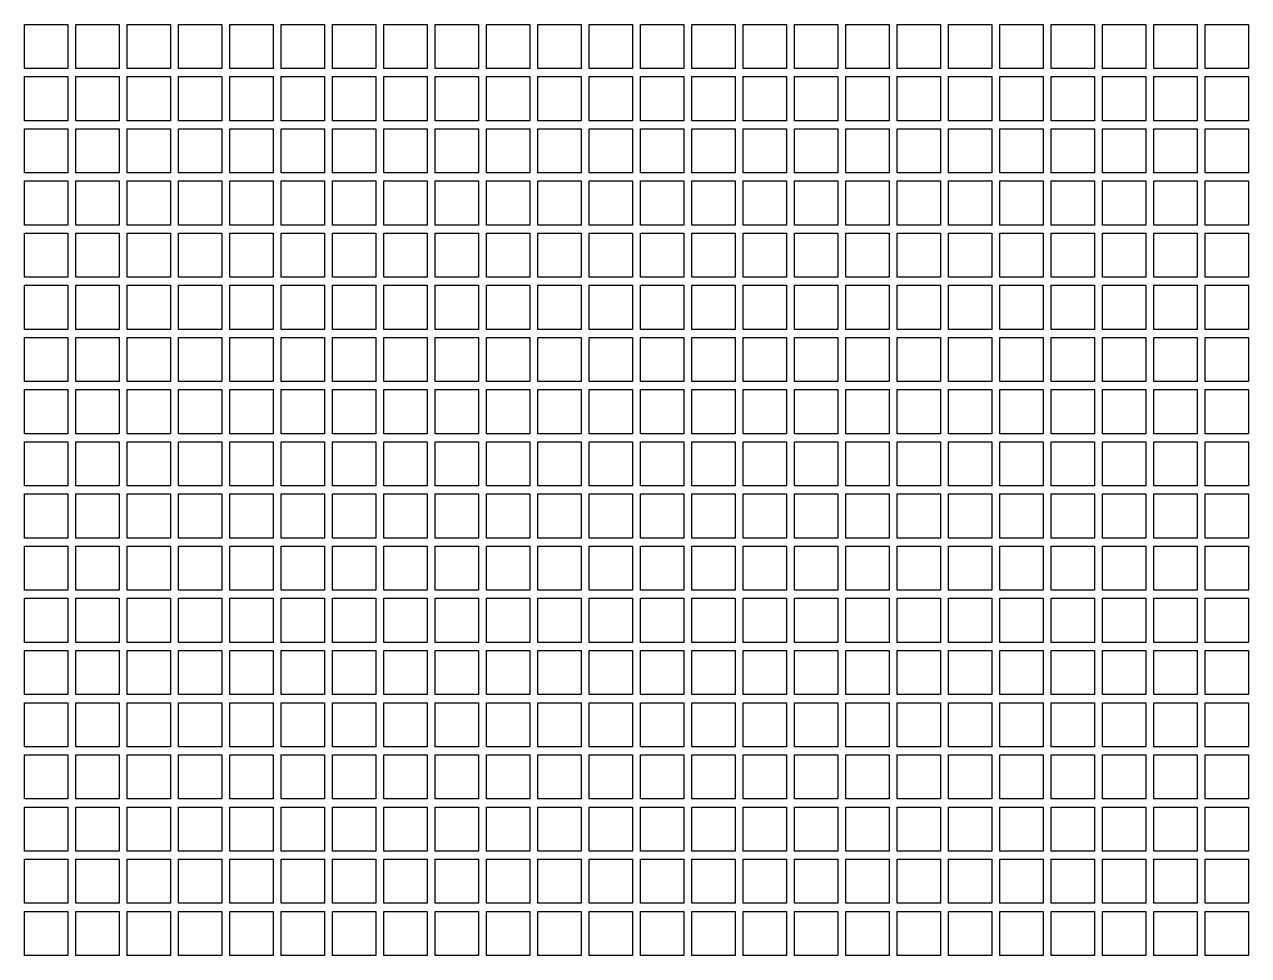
# Model space of a CAD drawing. Header units: millimetres. Extents: x 462 to 746, y 142 to 198.
# Drawn here: x 725.405 to 728.457, y 183.159 to 185.479 of the extents above; entities that cross this region are included whole.
import ezdxf

# ---------------------------------------------------------------- set-up
doc = ezdxf.new("R2010")
doc.units = ezdxf.units.MM
doc.header["$LTSCALE"] = 0.555556

msp = doc.modelspace()

# ---------------------------------------------------------------- linework, layer by layer
for points in [[(725.4052, 185.4788), (725.5132, 185.4788), (725.5132, 185.3688), (725.4052, 185.3688)], [(725.5332, 185.4788), (725.6412, 185.4788), (725.6412, 185.3688), (725.5332, 185.3688)], [(725.6612, 185.4788), (725.7692, 185.4788), (725.7692, 185.3688), (725.6612, 185.3688)], [(725.7892, 185.4788), (725.8972, 185.4788), (725.8972, 185.3688), (725.7892, 185.3688)], [(725.9172, 185.4788), (726.0252, 185.4788), (726.0252, 185.3688), (725.9172, 185.3688)], [(726.0452, 185.4788), (726.1532, 185.4788), (726.1532, 185.3688), (726.0452, 185.3688)], [(726.1732, 185.4788), (726.2812, 185.4788), (726.2812, 185.3688), (726.1732, 185.3688)], [(726.3012, 185.4788), (726.4092, 185.4788), (726.4092, 185.3688), (726.3012, 185.3688)], [(726.4292, 185.4788), (726.5372, 185.4788), (726.5372, 185.3688), (726.4292, 185.3688)], [(726.5572, 185.4788), (726.6652, 185.4788), (726.6652, 185.3688), (726.5572, 185.3688)], [(726.6852, 185.4788), (726.7932, 185.4788), (726.7932, 185.3688), (726.6852, 185.3688)], [(726.8132, 185.4788), (726.9212, 185.4788), (726.9212, 185.3688), (726.8132, 185.3688)], [(726.9412, 185.4788), (727.0492, 185.4788), (727.0492, 185.3688), (726.9412, 185.3688)], [(727.0692, 185.4788), (727.1772, 185.4788), (727.1772, 185.3688), (727.0692, 185.3688)], [(727.1972, 185.4788), (727.3052, 185.4788), (727.3052, 185.3688), (727.1972, 185.3688)], [(727.3252, 185.4788), (727.4332, 185.4788), (727.4332, 185.3688), (727.3252, 185.3688)], [(727.4532, 185.4788), (727.5612, 185.4788), (727.5612, 185.3688), (727.4532, 185.3688)], [(727.5812, 185.4788), (727.6892, 185.4788), (727.6892, 185.3688), (727.5812, 185.3688)], [(727.7092, 185.4788), (727.8172, 185.4788), (727.8172, 185.3688), (727.7092, 185.3688)], [(727.8372, 185.4788), (727.9452, 185.4788), (727.9452, 185.3688), (727.8372, 185.3688)], [(727.9652, 185.4788), (728.0732, 185.4788), (728.0732, 185.3688), (727.9652, 185.3688)], [(728.0932, 185.4788), (728.2012, 185.4788), (728.2012, 185.3688), (728.0932, 185.3688)], [(728.2212, 185.4788), (728.3292, 185.4788), (728.3292, 185.3688), (728.2212, 185.3688)], [(728.3492, 185.4788), (728.4572, 185.4788), (728.4572, 185.3688), (728.3492, 185.3688)], [(725.4052, 185.3488), (725.5132, 185.3488), (725.5132, 185.2388), (725.4052, 185.2388)], [(725.5332, 185.3488), (725.6412, 185.3488), (725.6412, 185.2388), (725.5332, 185.2388)], [(725.6612, 185.3488), (725.7692, 185.3488), (725.7692, 185.2388), (725.6612, 185.2388)], [(725.7892, 185.3488), (725.8972, 185.3488), (725.8972, 185.2388), (725.7892, 185.2388)], [(725.9172, 185.3488), (726.0252, 185.3488), (726.0252, 185.2388), (725.9172, 185.2388)], [(726.0452, 185.3488), (726.1532, 185.3488), (726.1532, 185.2388), (726.0452, 185.2388)], [(726.1732, 185.3488), (726.2812, 185.3488), (726.2812, 185.2388), (726.1732, 185.2388)], [(726.3012, 185.3488), (726.4092, 185.3488), (726.4092, 185.2388), (726.3012, 185.2388)], [(726.4292, 185.3488), (726.5372, 185.3488), (726.5372, 185.2388), (726.4292, 185.2388)], [(726.5572, 185.3488), (726.6652, 185.3488), (726.6652, 185.2388), (726.5572, 185.2388)], [(726.6852, 185.3488), (726.7932, 185.3488), (726.7932, 185.2388), (726.6852, 185.2388)], [(726.8132, 185.3488), (726.9212, 185.3488), (726.9212, 185.2388), (726.8132, 185.2388)], [(726.9412, 185.3488), (727.0492, 185.3488), (727.0492, 185.2388), (726.9412, 185.2388)], [(727.0692, 185.3488), (727.1772, 185.3488), (727.1772, 185.2388), (727.0692, 185.2388)], [(727.1972, 185.3488), (727.3052, 185.3488), (727.3052, 185.2388), (727.1972, 185.2388)], [(727.3252, 185.3488), (727.4332, 185.3488), (727.4332, 185.2388), (727.3252, 185.2388)], [(727.4532, 185.3488), (727.5612, 185.3488), (727.5612, 185.2388), (727.4532, 185.2388)], [(727.5812, 185.3488), (727.6892, 185.3488), (727.6892, 185.2388), (727.5812, 185.2388)], [(727.7092, 185.3488), (727.8172, 185.3488), (727.8172, 185.2388), (727.7092, 185.2388)], [(727.8372, 185.3488), (727.9452, 185.3488), (727.9452, 185.2388), (727.8372, 185.2388)], [(727.9652, 185.3488), (728.0732, 185.3488), (728.0732, 185.2388), (727.9652, 185.2388)], [(728.0932, 185.3488), (728.2012, 185.3488), (728.2012, 185.2388), (728.0932, 185.2388)], [(728.2212, 185.3488), (728.3292, 185.3488), (728.3292, 185.2388), (728.2212, 185.2388)], [(728.3492, 185.3488), (728.4572, 185.3488), (728.4572, 185.2388), (728.3492, 185.2388)], [(725.4052, 185.2188), (725.5132, 185.2188), (725.5132, 185.1088), (725.4052, 185.1088)], [(725.5332, 185.2188), (725.6412, 185.2188), (725.6412, 185.1088), (725.5332, 185.1088)], [(725.6612, 185.2188), (725.7692, 185.2188), (725.7692, 185.1088), (725.6612, 185.1088)], [(725.7892, 185.2188), (725.8972, 185.2188), (725.8972, 185.1088), (725.7892, 185.1088)], [(725.9172, 185.2188), (726.0252, 185.2188), (726.0252, 185.1088), (725.9172, 185.1088)], [(726.0452, 185.2188), (726.1532, 185.2188), (726.1532, 185.1088), (726.0452, 185.1088)], [(726.1732, 185.2188), (726.2812, 185.2188), (726.2812, 185.1088), (726.1732, 185.1088)], [(726.3012, 185.2188), (726.4092, 185.2188), (726.4092, 185.1088), (726.3012, 185.1088)], [(726.4292, 185.2188), (726.5372, 185.2188), (726.5372, 185.1088), (726.4292, 185.1088)], [(726.5572, 185.2188), (726.6652, 185.2188), (726.6652, 185.1088), (726.5572, 185.1088)], [(726.6852, 185.2188), (726.7932, 185.2188), (726.7932, 185.1088), (726.6852, 185.1088)], [(726.8132, 185.2188), (726.9212, 185.2188), (726.9212, 185.1088), (726.8132, 185.1088)], [(726.9412, 185.2188), (727.0492, 185.2188), (727.0492, 185.1088), (726.9412, 185.1088)], [(727.0692, 185.2188), (727.1772, 185.2188), (727.1772, 185.1088), (727.0692, 185.1088)], [(727.1972, 185.2188), (727.3052, 185.2188), (727.3052, 185.1088), (727.1972, 185.1088)], [(727.3252, 185.2188), (727.4332, 185.2188), (727.4332, 185.1088), (727.3252, 185.1088)], [(727.4532, 185.2188), (727.5612, 185.2188), (727.5612, 185.1088), (727.4532, 185.1088)], [(727.5812, 185.2188), (727.6892, 185.2188), (727.6892, 185.1088), (727.5812, 185.1088)], [(727.7092, 185.2188), (727.8172, 185.2188), (727.8172, 185.1088), (727.7092, 185.1088)], [(727.8372, 185.2188), (727.9452, 185.2188), (727.9452, 185.1088), (727.8372, 185.1088)], [(727.9652, 185.2188), (728.0732, 185.2188), (728.0732, 185.1088), (727.9652, 185.1088)], [(728.0932, 185.2188), (728.2012, 185.2188), (728.2012, 185.1088), (728.0932, 185.1088)], [(728.2212, 185.2188), (728.3292, 185.2188), (728.3292, 185.1088), (728.2212, 185.1088)], [(728.3492, 185.2188), (728.4572, 185.2188), (728.4572, 185.1088), (728.3492, 185.1088)], [(725.4052, 185.0888), (725.5132, 185.0888), (725.5132, 184.9788), (725.4052, 184.9788)], [(725.5332, 185.0888), (725.6412, 185.0888), (725.6412, 184.9788), (725.5332, 184.9788)], [(725.6612, 185.0888), (725.7692, 185.0888), (725.7692, 184.9788), (725.6612, 184.9788)], [(725.7892, 185.0888), (725.8972, 185.0888), (725.8972, 184.9788), (725.7892, 184.9788)], [(725.9172, 185.0888), (726.0252, 185.0888), (726.0252, 184.9788), (725.9172, 184.9788)], [(726.0452, 185.0888), (726.1532, 185.0888), (726.1532, 184.9788), (726.0452, 184.9788)], [(726.1732, 185.0888), (726.2812, 185.0888), (726.2812, 184.9788), (726.1732, 184.9788)], [(726.3012, 185.0888), (726.4092, 185.0888), (726.4092, 184.9788), (726.3012, 184.9788)], [(726.4292, 185.0888), (726.5372, 185.0888), (726.5372, 184.9788), (726.4292, 184.9788)], [(726.5572, 185.0888), (726.6652, 185.0888), (726.6652, 184.9788), (726.5572, 184.9788)], [(726.6852, 185.0888), (726.7932, 185.0888), (726.7932, 184.9788), (726.6852, 184.9788)], [(726.8132, 185.0888), (726.9212, 185.0888), (726.9212, 184.9788), (726.8132, 184.9788)], [(726.9412, 185.0888), (727.0492, 185.0888), (727.0492, 184.9788), (726.9412, 184.9788)], [(727.0692, 185.0888), (727.1772, 185.0888), (727.1772, 184.9788), (727.0692, 184.9788)], [(727.1972, 185.0888), (727.3052, 185.0888), (727.3052, 184.9788), (727.1972, 184.9788)], [(727.3252, 185.0888), (727.4332, 185.0888), (727.4332, 184.9788), (727.3252, 184.9788)], [(727.4532, 185.0888), (727.5612, 185.0888), (727.5612, 184.9788), (727.4532, 184.9788)], [(727.5812, 185.0888), (727.6892, 185.0888), (727.6892, 184.9788), (727.5812, 184.9788)], [(727.7092, 185.0888), (727.8172, 185.0888), (727.8172, 184.9788), (727.7092, 184.9788)], [(727.8372, 185.0888), (727.9452, 185.0888), (727.9452, 184.9788), (727.8372, 184.9788)], [(727.9652, 185.0888), (728.0732, 185.0888), (728.0732, 184.9788), (727.9652, 184.9788)], [(728.0932, 185.0888), (728.2012, 185.0888), (728.2012, 184.9788), (728.0932, 184.9788)], [(728.2212, 185.0888), (728.3292, 185.0888), (728.3292, 184.9788), (728.2212, 184.9788)], [(728.3492, 185.0888), (728.4572, 185.0888), (728.4572, 184.9788), (728.3492, 184.9788)], [(725.4052, 184.9588), (725.5132, 184.9588), (725.5132, 184.8488), (725.4052, 184.8488)], [(725.5332, 184.9588), (725.6412, 184.9588), (725.6412, 184.8488), (725.5332, 184.8488)], [(725.6612, 184.9588), (725.7692, 184.9588), (725.7692, 184.8488), (725.6612, 184.8488)], [(725.7892, 184.9588), (725.8972, 184.9588), (725.8972, 184.8488), (725.7892, 184.8488)], [(725.9172, 184.9588), (726.0252, 184.9588), (726.0252, 184.8488), (725.9172, 184.8488)], [(726.0452, 184.9588), (726.1532, 184.9588), (726.1532, 184.8488), (726.0452, 184.8488)], [(726.1732, 184.9588), (726.2812, 184.9588), (726.2812, 184.8488), (726.1732, 184.8488)], [(726.3012, 184.9588), (726.4092, 184.9588), (726.4092, 184.8488), (726.3012, 184.8488)], [(726.4292, 184.9588), (726.5372, 184.9588), (726.5372, 184.8488), (726.4292, 184.8488)], [(726.5572, 184.9588), (726.6652, 184.9588), (726.6652, 184.8488), (726.5572, 184.8488)], [(726.6852, 184.9588), (726.7932, 184.9588), (726.7932, 184.8488), (726.6852, 184.8488)], [(726.8132, 184.9588), (726.9212, 184.9588), (726.9212, 184.8488), (726.8132, 184.8488)], [(726.9412, 184.9588), (727.0492, 184.9588), (727.0492, 184.8488), (726.9412, 184.8488)], [(727.0692, 184.9588), (727.1772, 184.9588), (727.1772, 184.8488), (727.0692, 184.8488)], [(727.1972, 184.9588), (727.3052, 184.9588), (727.3052, 184.8488), (727.1972, 184.8488)], [(727.3252, 184.9588), (727.4332, 184.9588), (727.4332, 184.8488), (727.3252, 184.8488)], [(727.4532, 184.9588), (727.5612, 184.9588), (727.5612, 184.8488), (727.4532, 184.8488)], [(727.5812, 184.9588), (727.6892, 184.9588), (727.6892, 184.8488), (727.5812, 184.8488)], [(727.7092, 184.9588), (727.8172, 184.9588), (727.8172, 184.8488), (727.7092, 184.8488)], [(727.8372, 184.9588), (727.9452, 184.9588), (727.9452, 184.8488), (727.8372, 184.8488)], [(727.9652, 184.9588), (728.0732, 184.9588), (728.0732, 184.8488), (727.9652, 184.8488)], [(728.0932, 184.9588), (728.2012, 184.9588), (728.2012, 184.8488), (728.0932, 184.8488)], [(728.2212, 184.9588), (728.3292, 184.9588), (728.3292, 184.8488), (728.2212, 184.8488)], [(728.3492, 184.9588), (728.4572, 184.9588), (728.4572, 184.8488), (728.3492, 184.8488)], [(725.4052, 184.8288), (725.5132, 184.8288), (725.5132, 184.7188), (725.4052, 184.7188)], [(725.5332, 184.8288), (725.6412, 184.8288), (725.6412, 184.7188), (725.5332, 184.7188)], [(725.6612, 184.8288), (725.7692, 184.8288), (725.7692, 184.7188), (725.6612, 184.7188)], [(725.7892, 184.8288), (725.8972, 184.8288), (725.8972, 184.7188), (725.7892, 184.7188)], [(725.9172, 184.8288), (726.0252, 184.8288), (726.0252, 184.7188), (725.9172, 184.7188)], [(726.0452, 184.8288), (726.1532, 184.8288), (726.1532, 184.7188), (726.0452, 184.7188)], [(726.1732, 184.8288), (726.2812, 184.8288), (726.2812, 184.7188), (726.1732, 184.7188)], [(726.3012, 184.8288), (726.4092, 184.8288), (726.4092, 184.7188), (726.3012, 184.7188)], [(726.4292, 184.8288), (726.5372, 184.8288), (726.5372, 184.7188), (726.4292, 184.7188)], [(726.5572, 184.8288), (726.6652, 184.8288), (726.6652, 184.7188), (726.5572, 184.7188)], [(726.6852, 184.8288), (726.7932, 184.8288), (726.7932, 184.7188), (726.6852, 184.7188)], [(726.8132, 184.8288), (726.9212, 184.8288), (726.9212, 184.7188), (726.8132, 184.7188)], [(726.9412, 184.8288), (727.0492, 184.8288), (727.0492, 184.7188), (726.9412, 184.7188)], [(727.0692, 184.8288), (727.1772, 184.8288), (727.1772, 184.7188), (727.0692, 184.7188)], [(727.1972, 184.8288), (727.3052, 184.8288), (727.3052, 184.7188), (727.1972, 184.7188)], [(727.3252, 184.8288), (727.4332, 184.8288), (727.4332, 184.7188), (727.3252, 184.7188)], [(727.4532, 184.8288), (727.5612, 184.8288), (727.5612, 184.7188), (727.4532, 184.7188)], [(727.5812, 184.8288), (727.6892, 184.8288), (727.6892, 184.7188), (727.5812, 184.7188)], [(727.7092, 184.8288), (727.8172, 184.8288), (727.8172, 184.7188), (727.7092, 184.7188)], [(727.8372, 184.8288), (727.9452, 184.8288), (727.9452, 184.7188), (727.8372, 184.7188)], [(727.9652, 184.8288), (728.0732, 184.8288), (728.0732, 184.7188), (727.9652, 184.7188)], [(728.0932, 184.8288), (728.2012, 184.8288), (728.2012, 184.7188), (728.0932, 184.7188)], [(728.2212, 184.8288), (728.3292, 184.8288), (728.3292, 184.7188), (728.2212, 184.7188)], [(728.3492, 184.8288), (728.4572, 184.8288), (728.4572, 184.7188), (728.3492, 184.7188)], [(725.4052, 184.6988), (725.5132, 184.6988), (725.5132, 184.5888), (725.4052, 184.5888)], [(725.5332, 184.6988), (725.6412, 184.6988), (725.6412, 184.5888), (725.5332, 184.5888)], [(725.6612, 184.6988), (725.7692, 184.6988), (725.7692, 184.5888), (725.6612, 184.5888)], [(725.7892, 184.6988), (725.8972, 184.6988), (725.8972, 184.5888), (725.7892, 184.5888)], [(725.9172, 184.6988), (726.0252, 184.6988), (726.0252, 184.5888), (725.9172, 184.5888)], [(726.0452, 184.6988), (726.1532, 184.6988), (726.1532, 184.5888), (726.0452, 184.5888)], [(726.1732, 184.6988), (726.2812, 184.6988), (726.2812, 184.5888), (726.1732, 184.5888)], [(726.3012, 184.6988), (726.4092, 184.6988), (726.4092, 184.5888), (726.3012, 184.5888)], [(726.4292, 184.6988), (726.5372, 184.6988), (726.5372, 184.5888), (726.4292, 184.5888)], [(726.5572, 184.6988), (726.6652, 184.6988), (726.6652, 184.5888), (726.5572, 184.5888)], [(726.6852, 184.6988), (726.7932, 184.6988), (726.7932, 184.5888), (726.6852, 184.5888)], [(726.8132, 184.6988), (726.9212, 184.6988), (726.9212, 184.5888), (726.8132, 184.5888)], [(726.9412, 184.6988), (727.0492, 184.6988), (727.0492, 184.5888), (726.9412, 184.5888)], [(727.0692, 184.6988), (727.1772, 184.6988), (727.1772, 184.5888), (727.0692, 184.5888)], [(727.1972, 184.6988), (727.3052, 184.6988), (727.3052, 184.5888), (727.1972, 184.5888)], [(727.3252, 184.6988), (727.4332, 184.6988), (727.4332, 184.5888), (727.3252, 184.5888)], [(727.4532, 184.6988), (727.5612, 184.6988), (727.5612, 184.5888), (727.4532, 184.5888)], [(727.5812, 184.6988), (727.6892, 184.6988), (727.6892, 184.5888), (727.5812, 184.5888)], [(727.7092, 184.6988), (727.8172, 184.6988), (727.8172, 184.5888), (727.7092, 184.5888)], [(727.8372, 184.6988), (727.9452, 184.6988), (727.9452, 184.5888), (727.8372, 184.5888)], [(727.9652, 184.6988), (728.0732, 184.6988), (728.0732, 184.5888), (727.9652, 184.5888)], [(728.0932, 184.6988), (728.2012, 184.6988), (728.2012, 184.5888), (728.0932, 184.5888)], [(728.2212, 184.6988), (728.3292, 184.6988), (728.3292, 184.5888), (728.2212, 184.5888)], [(728.3492, 184.6988), (728.4572, 184.6988), (728.4572, 184.5888), (728.3492, 184.5888)], [(725.4052, 184.5688), (725.5132, 184.5688), (725.5132, 184.4588), (725.4052, 184.4588)], [(725.5332, 184.5688), (725.6412, 184.5688), (725.6412, 184.4588), (725.5332, 184.4588)], [(725.6612, 184.5688), (725.7692, 184.5688), (725.7692, 184.4588), (725.6612, 184.4588)], [(725.7892, 184.5688), (725.8972, 184.5688), (725.8972, 184.4588), (725.7892, 184.4588)], [(725.9172, 184.5688), (726.0252, 184.5688), (726.0252, 184.4588), (725.9172, 184.4588)], [(726.0452, 184.5688), (726.1532, 184.5688), (726.1532, 184.4588), (726.0452, 184.4588)], [(726.1732, 184.5688), (726.2812, 184.5688), (726.2812, 184.4588), (726.1732, 184.4588)], [(726.3012, 184.5688), (726.4092, 184.5688), (726.4092, 184.4588), (726.3012, 184.4588)], [(726.4292, 184.5688), (726.5372, 184.5688), (726.5372, 184.4588), (726.4292, 184.4588)], [(726.5572, 184.5688), (726.6652, 184.5688), (726.6652, 184.4588), (726.5572, 184.4588)], [(726.6852, 184.5688), (726.7932, 184.5688), (726.7932, 184.4588), (726.6852, 184.4588)], [(726.8132, 184.5688), (726.9212, 184.5688), (726.9212, 184.4588), (726.8132, 184.4588)], [(726.9412, 184.5688), (727.0492, 184.5688), (727.0492, 184.4588), (726.9412, 184.4588)], [(727.0692, 184.5688), (727.1772, 184.5688), (727.1772, 184.4588), (727.0692, 184.4588)], [(727.1972, 184.5688), (727.3052, 184.5688), (727.3052, 184.4588), (727.1972, 184.4588)], [(727.3252, 184.5688), (727.4332, 184.5688), (727.4332, 184.4588), (727.3252, 184.4588)], [(727.4532, 184.5688), (727.5612, 184.5688), (727.5612, 184.4588), (727.4532, 184.4588)], [(727.5812, 184.5688), (727.6892, 184.5688), (727.6892, 184.4588), (727.5812, 184.4588)], [(727.7092, 184.5688), (727.8172, 184.5688), (727.8172, 184.4588), (727.7092, 184.4588)], [(727.8372, 184.5688), (727.9452, 184.5688), (727.9452, 184.4588), (727.8372, 184.4588)], [(727.9652, 184.5688), (728.0732, 184.5688), (728.0732, 184.4588), (727.9652, 184.4588)], [(728.0932, 184.5688), (728.2012, 184.5688), (728.2012, 184.4588), (728.0932, 184.4588)], [(728.2212, 184.5688), (728.3292, 184.5688), (728.3292, 184.4588), (728.2212, 184.4588)], [(728.3492, 184.5688), (728.4572, 184.5688), (728.4572, 184.4588), (728.3492, 184.4588)], [(725.4052, 184.4388), (725.5132, 184.4388), (725.5132, 184.3288), (725.4052, 184.3288)], [(725.5332, 184.4388), (725.6412, 184.4388), (725.6412, 184.3288), (725.5332, 184.3288)], [(725.6612, 184.4388), (725.7692, 184.4388), (725.7692, 184.3288), (725.6612, 184.3288)], [(725.7892, 184.4388), (725.8972, 184.4388), (725.8972, 184.3288), (725.7892, 184.3288)], [(725.9172, 184.4388), (726.0252, 184.4388), (726.0252, 184.3288), (725.9172, 184.3288)], [(726.0452, 184.4388), (726.1532, 184.4388), (726.1532, 184.3288), (726.0452, 184.3288)], [(726.1732, 184.4388), (726.2812, 184.4388), (726.2812, 184.3288), (726.1732, 184.3288)], [(726.3012, 184.4388), (726.4092, 184.4388), (726.4092, 184.3288), (726.3012, 184.3288)], [(726.4292, 184.4388), (726.5372, 184.4388), (726.5372, 184.3288), (726.4292, 184.3288)], [(726.5572, 184.4388), (726.6652, 184.4388), (726.6652, 184.3288), (726.5572, 184.3288)], [(726.6852, 184.4388), (726.7932, 184.4388), (726.7932, 184.3288), (726.6852, 184.3288)], [(726.8132, 184.4388), (726.9212, 184.4388), (726.9212, 184.3288), (726.8132, 184.3288)], [(726.9412, 184.4388), (727.0492, 184.4388), (727.0492, 184.3288), (726.9412, 184.3288)], [(727.0692, 184.4388), (727.1772, 184.4388), (727.1772, 184.3288), (727.0692, 184.3288)], [(727.1972, 184.4388), (727.3052, 184.4388), (727.3052, 184.3288), (727.1972, 184.3288)], [(727.3252, 184.4388), (727.4332, 184.4388), (727.4332, 184.3288), (727.3252, 184.3288)], [(727.4532, 184.4388), (727.5612, 184.4388), (727.5612, 184.3288), (727.4532, 184.3288)], [(727.5812, 184.4388), (727.6892, 184.4388), (727.6892, 184.3288), (727.5812, 184.3288)], [(727.7092, 184.4388), (727.8172, 184.4388), (727.8172, 184.3288), (727.7092, 184.3288)], [(727.8372, 184.4388), (727.9452, 184.4388), (727.9452, 184.3288), (727.8372, 184.3288)], [(727.9652, 184.4388), (728.0732, 184.4388), (728.0732, 184.3288), (727.9652, 184.3288)], [(728.0932, 184.4388), (728.2012, 184.4388), (728.2012, 184.3288), (728.0932, 184.3288)], [(728.2212, 184.4388), (728.3292, 184.4388), (728.3292, 184.3288), (728.2212, 184.3288)], [(728.3492, 184.4388), (728.4572, 184.4388), (728.4572, 184.3288), (728.3492, 184.3288)], [(725.4052, 184.3088), (725.5132, 184.3088), (725.5132, 184.1988), (725.4052, 184.1988)], [(725.5332, 184.3088), (725.6412, 184.3088), (725.6412, 184.1988), (725.5332, 184.1988)], [(725.6612, 184.3088), (725.7692, 184.3088), (725.7692, 184.1988), (725.6612, 184.1988)], [(725.7892, 184.3088), (725.8972, 184.3088), (725.8972, 184.1988), (725.7892, 184.1988)], [(725.9172, 184.3088), (726.0252, 184.3088), (726.0252, 184.1988), (725.9172, 184.1988)], [(726.0452, 184.3088), (726.1532, 184.3088), (726.1532, 184.1988), (726.0452, 184.1988)], [(726.1732, 184.3088), (726.2812, 184.3088), (726.2812, 184.1988), (726.1732, 184.1988)], [(726.3012, 184.3088), (726.4092, 184.3088), (726.4092, 184.1988), (726.3012, 184.1988)], [(726.4292, 184.3088), (726.5372, 184.3088), (726.5372, 184.1988), (726.4292, 184.1988)], [(726.5572, 184.3088), (726.6652, 184.3088), (726.6652, 184.1988), (726.5572, 184.1988)], [(726.6852, 184.3088), (726.7932, 184.3088), (726.7932, 184.1988), (726.6852, 184.1988)], [(726.8132, 184.3088), (726.9212, 184.3088), (726.9212, 184.1988), (726.8132, 184.1988)], [(726.9412, 184.3088), (727.0492, 184.3088), (727.0492, 184.1988), (726.9412, 184.1988)], [(727.0692, 184.3088), (727.1772, 184.3088), (727.1772, 184.1988), (727.0692, 184.1988)], [(727.1972, 184.3088), (727.3052, 184.3088), (727.3052, 184.1988), (727.1972, 184.1988)], [(727.3252, 184.3088), (727.4332, 184.3088), (727.4332, 184.1988), (727.3252, 184.1988)], [(727.4532, 184.3088), (727.5612, 184.3088), (727.5612, 184.1988), (727.4532, 184.1988)], [(727.5812, 184.3088), (727.6892, 184.3088), (727.6892, 184.1988), (727.5812, 184.1988)], [(727.7092, 184.3088), (727.8172, 184.3088), (727.8172, 184.1988), (727.7092, 184.1988)], [(727.8372, 184.3088), (727.9452, 184.3088), (727.9452, 184.1988), (727.8372, 184.1988)], [(727.9652, 184.3088), (728.0732, 184.3088), (728.0732, 184.1988), (727.9652, 184.1988)], [(728.0932, 184.3088), (728.2012, 184.3088), (728.2012, 184.1988), (728.0932, 184.1988)], [(728.2212, 184.3088), (728.3292, 184.3088), (728.3292, 184.1988), (728.2212, 184.1988)], [(728.3492, 184.3088), (728.4572, 184.3088), (728.4572, 184.1988), (728.3492, 184.1988)], [(725.4052, 184.1788), (725.5132, 184.1788), (725.5132, 184.0688), (725.4052, 184.0688)], [(725.5332, 184.1788), (725.6412, 184.1788), (725.6412, 184.0688), (725.5332, 184.0688)], [(725.6612, 184.1788), (725.7692, 184.1788), (725.7692, 184.0688), (725.6612, 184.0688)], [(725.7892, 184.1788), (725.8972, 184.1788), (725.8972, 184.0688), (725.7892, 184.0688)], [(725.9172, 184.1788), (726.0252, 184.1788), (726.0252, 184.0688), (725.9172, 184.0688)], [(726.0452, 184.1788), (726.1532, 184.1788), (726.1532, 184.0688), (726.0452, 184.0688)], [(726.1732, 184.1788), (726.2812, 184.1788), (726.2812, 184.0688), (726.1732, 184.0688)], [(726.3012, 184.1788), (726.4092, 184.1788), (726.4092, 184.0688), (726.3012, 184.0688)], [(726.4292, 184.1788), (726.5372, 184.1788), (726.5372, 184.0688), (726.4292, 184.0688)], [(726.5572, 184.1788), (726.6652, 184.1788), (726.6652, 184.0688), (726.5572, 184.0688)], [(726.6852, 184.1788), (726.7932, 184.1788), (726.7932, 184.0688), (726.6852, 184.0688)], [(726.8132, 184.1788), (726.9212, 184.1788), (726.9212, 184.0688), (726.8132, 184.0688)], [(726.9412, 184.1788), (727.0492, 184.1788), (727.0492, 184.0688), (726.9412, 184.0688)], [(727.0692, 184.1788), (727.1772, 184.1788), (727.1772, 184.0688), (727.0692, 184.0688)], [(727.1972, 184.1788), (727.3052, 184.1788), (727.3052, 184.0688), (727.1972, 184.0688)], [(727.3252, 184.1788), (727.4332, 184.1788), (727.4332, 184.0688), (727.3252, 184.0688)], [(727.4532, 184.1788), (727.5612, 184.1788), (727.5612, 184.0688), (727.4532, 184.0688)], [(727.5812, 184.1788), (727.6892, 184.1788), (727.6892, 184.0688), (727.5812, 184.0688)], [(727.7092, 184.1788), (727.8172, 184.1788), (727.8172, 184.0688), (727.7092, 184.0688)], [(727.8372, 184.1788), (727.9452, 184.1788), (727.9452, 184.0688), (727.8372, 184.0688)], [(727.9652, 184.1788), (728.0732, 184.1788), (728.0732, 184.0688), (727.9652, 184.0688)], [(728.0932, 184.1788), (728.2012, 184.1788), (728.2012, 184.0688), (728.0932, 184.0688)], [(728.2212, 184.1788), (728.3292, 184.1788), (728.3292, 184.0688), (728.2212, 184.0688)], [(728.3492, 184.1788), (728.4572, 184.1788), (728.4572, 184.0688), (728.3492, 184.0688)], [(725.4052, 184.0488), (725.5132, 184.0488), (725.5132, 183.9388), (725.4052, 183.9388)], [(725.5332, 184.0488), (725.6412, 184.0488), (725.6412, 183.9388), (725.5332, 183.9388)], [(725.6612, 184.0488), (725.7692, 184.0488), (725.7692, 183.9388), (725.6612, 183.9388)], [(725.7892, 184.0488), (725.8972, 184.0488), (725.8972, 183.9388), (725.7892, 183.9388)], [(725.9172, 184.0488), (726.0252, 184.0488), (726.0252, 183.9388), (725.9172, 183.9388)], [(726.0452, 184.0488), (726.1532, 184.0488), (726.1532, 183.9388), (726.0452, 183.9388)], [(726.1732, 184.0488), (726.2812, 184.0488), (726.2812, 183.9388), (726.1732, 183.9388)], [(726.3012, 184.0488), (726.4092, 184.0488), (726.4092, 183.9388), (726.3012, 183.9388)], [(726.4292, 184.0488), (726.5372, 184.0488), (726.5372, 183.9388), (726.4292, 183.9388)], [(726.5572, 184.0488), (726.6652, 184.0488), (726.6652, 183.9388), (726.5572, 183.9388)], [(726.6852, 184.0488), (726.7932, 184.0488), (726.7932, 183.9388), (726.6852, 183.9388)], [(726.8132, 184.0488), (726.9212, 184.0488), (726.9212, 183.9388), (726.8132, 183.9388)], [(726.9412, 184.0488), (727.0492, 184.0488), (727.0492, 183.9388), (726.9412, 183.9388)], [(727.0692, 184.0488), (727.1772, 184.0488), (727.1772, 183.9388), (727.0692, 183.9388)], [(727.1972, 184.0488), (727.3052, 184.0488), (727.3052, 183.9388), (727.1972, 183.9388)], [(727.3252, 184.0488), (727.4332, 184.0488), (727.4332, 183.9388), (727.3252, 183.9388)], [(727.4532, 184.0488), (727.5612, 184.0488), (727.5612, 183.9388), (727.4532, 183.9388)], [(727.5812, 184.0488), (727.6892, 184.0488), (727.6892, 183.9388), (727.5812, 183.9388)], [(727.7092, 184.0488), (727.8172, 184.0488), (727.8172, 183.9388), (727.7092, 183.9388)], [(727.8372, 184.0488), (727.9452, 184.0488), (727.9452, 183.9388), (727.8372, 183.9388)], [(727.9652, 184.0488), (728.0732, 184.0488), (728.0732, 183.9388), (727.9652, 183.9388)], [(728.0932, 184.0488), (728.2012, 184.0488), (728.2012, 183.9388), (728.0932, 183.9388)], [(728.2212, 184.0488), (728.3292, 184.0488), (728.3292, 183.9388), (728.2212, 183.9388)], [(728.3492, 184.0488), (728.4572, 184.0488), (728.4572, 183.9388), (728.3492, 183.9388)], [(725.4052, 183.9188), (725.5132, 183.9188), (725.5132, 183.8088), (725.4052, 183.8088)], [(725.5332, 183.9188), (725.6412, 183.9188), (725.6412, 183.8088), (725.5332, 183.8088)], [(725.6612, 183.9188), (725.7692, 183.9188), (725.7692, 183.8088), (725.6612, 183.8088)], [(725.7892, 183.9188), (725.8972, 183.9188), (725.8972, 183.8088), (725.7892, 183.8088)], [(725.9172, 183.9188), (726.0252, 183.9188), (726.0252, 183.8088), (725.9172, 183.8088)], [(726.0452, 183.9188), (726.1532, 183.9188), (726.1532, 183.8088), (726.0452, 183.8088)], [(726.1732, 183.9188), (726.2812, 183.9188), (726.2812, 183.8088), (726.1732, 183.8088)], [(726.3012, 183.9188), (726.4092, 183.9188), (726.4092, 183.8088), (726.3012, 183.8088)], [(726.4292, 183.9188), (726.5372, 183.9188), (726.5372, 183.8088), (726.4292, 183.8088)], [(726.5572, 183.9188), (726.6652, 183.9188), (726.6652, 183.8088), (726.5572, 183.8088)], [(726.6852, 183.9188), (726.7932, 183.9188), (726.7932, 183.8088), (726.6852, 183.8088)], [(726.8132, 183.9188), (726.9212, 183.9188), (726.9212, 183.8088), (726.8132, 183.8088)], [(726.9412, 183.9188), (727.0492, 183.9188), (727.0492, 183.8088), (726.9412, 183.8088)], [(727.0692, 183.9188), (727.1772, 183.9188), (727.1772, 183.8088), (727.0692, 183.8088)], [(727.1972, 183.9188), (727.3052, 183.9188), (727.3052, 183.8088), (727.1972, 183.8088)], [(727.3252, 183.9188), (727.4332, 183.9188), (727.4332, 183.8088), (727.3252, 183.8088)], [(727.4532, 183.9188), (727.5612, 183.9188), (727.5612, 183.8088), (727.4532, 183.8088)], [(727.5812, 183.9188), (727.6892, 183.9188), (727.6892, 183.8088), (727.5812, 183.8088)], [(727.7092, 183.9188), (727.8172, 183.9188), (727.8172, 183.8088), (727.7092, 183.8088)], [(727.8372, 183.9188), (727.9452, 183.9188), (727.9452, 183.8088), (727.8372, 183.8088)], [(727.9652, 183.9188), (728.0732, 183.9188), (728.0732, 183.8088), (727.9652, 183.8088)], [(728.0932, 183.9188), (728.2012, 183.9188), (728.2012, 183.8088), (728.0932, 183.8088)], [(728.2212, 183.9188), (728.3292, 183.9188), (728.3292, 183.8088), (728.2212, 183.8088)], [(728.3492, 183.9188), (728.4572, 183.9188), (728.4572, 183.8088), (728.3492, 183.8088)], [(725.4052, 183.7888), (725.5132, 183.7888), (725.5132, 183.6788), (725.4052, 183.6788)], [(725.5332, 183.7888), (725.6412, 183.7888), (725.6412, 183.6788), (725.5332, 183.6788)], [(725.6612, 183.7888), (725.7692, 183.7888), (725.7692, 183.6788), (725.6612, 183.6788)], [(725.7892, 183.7888), (725.8972, 183.7888), (725.8972, 183.6788), (725.7892, 183.6788)], [(725.9172, 183.7888), (726.0252, 183.7888), (726.0252, 183.6788), (725.9172, 183.6788)], [(726.0452, 183.7888), (726.1532, 183.7888), (726.1532, 183.6788), (726.0452, 183.6788)], [(726.1732, 183.7888), (726.2812, 183.7888), (726.2812, 183.6788), (726.1732, 183.6788)], [(726.3012, 183.7888), (726.4092, 183.7888), (726.4092, 183.6788), (726.3012, 183.6788)], [(726.4292, 183.7888), (726.5372, 183.7888), (726.5372, 183.6788), (726.4292, 183.6788)], [(726.5572, 183.7888), (726.6652, 183.7888), (726.6652, 183.6788), (726.5572, 183.6788)], [(726.6852, 183.7888), (726.7932, 183.7888), (726.7932, 183.6788), (726.6852, 183.6788)], [(726.8132, 183.7888), (726.9212, 183.7888), (726.9212, 183.6788), (726.8132, 183.6788)], [(726.9412, 183.7888), (727.0492, 183.7888), (727.0492, 183.6788), (726.9412, 183.6788)], [(727.0692, 183.7888), (727.1772, 183.7888), (727.1772, 183.6788), (727.0692, 183.6788)], [(727.1972, 183.7888), (727.3052, 183.7888), (727.3052, 183.6788), (727.1972, 183.6788)], [(727.3252, 183.7888), (727.4332, 183.7888), (727.4332, 183.6788), (727.3252, 183.6788)], [(727.4532, 183.7888), (727.5612, 183.7888), (727.5612, 183.6788), (727.4532, 183.6788)], [(727.5812, 183.7888), (727.6892, 183.7888), (727.6892, 183.6788), (727.5812, 183.6788)], [(727.7092, 183.7888), (727.8172, 183.7888), (727.8172, 183.6788), (727.7092, 183.6788)], [(727.8372, 183.7888), (727.9452, 183.7888), (727.9452, 183.6788), (727.8372, 183.6788)], [(727.9652, 183.7888), (728.0732, 183.7888), (728.0732, 183.6788), (727.9652, 183.6788)], [(728.0932, 183.7888), (728.2012, 183.7888), (728.2012, 183.6788), (728.0932, 183.6788)], [(728.2212, 183.7888), (728.3292, 183.7888), (728.3292, 183.6788), (728.2212, 183.6788)], [(728.3492, 183.7888), (728.4572, 183.7888), (728.4572, 183.6788), (728.3492, 183.6788)], [(725.4052, 183.6588), (725.5132, 183.6588), (725.5132, 183.5488), (725.4052, 183.5488)], [(725.5332, 183.6588), (725.6412, 183.6588), (725.6412, 183.5488), (725.5332, 183.5488)], [(725.6612, 183.6588), (725.7692, 183.6588), (725.7692, 183.5488), (725.6612, 183.5488)], [(725.7892, 183.6588), (725.8972, 183.6588), (725.8972, 183.5488), (725.7892, 183.5488)], [(725.9172, 183.6588), (726.0252, 183.6588), (726.0252, 183.5488), (725.9172, 183.5488)], [(726.0452, 183.6588), (726.1532, 183.6588), (726.1532, 183.5488), (726.0452, 183.5488)], [(726.1732, 183.6588), (726.2812, 183.6588), (726.2812, 183.5488), (726.1732, 183.5488)], [(726.3012, 183.6588), (726.4092, 183.6588), (726.4092, 183.5488), (726.3012, 183.5488)], [(726.4292, 183.6588), (726.5372, 183.6588), (726.5372, 183.5488), (726.4292, 183.5488)], [(726.5572, 183.6588), (726.6652, 183.6588), (726.6652, 183.5488), (726.5572, 183.5488)], [(726.6852, 183.6588), (726.7932, 183.6588), (726.7932, 183.5488), (726.6852, 183.5488)], [(726.8132, 183.6588), (726.9212, 183.6588), (726.9212, 183.5488), (726.8132, 183.5488)], [(726.9412, 183.6588), (727.0492, 183.6588), (727.0492, 183.5488), (726.9412, 183.5488)], [(727.0692, 183.6588), (727.1772, 183.6588), (727.1772, 183.5488), (727.0692, 183.5488)], [(727.1972, 183.6588), (727.3052, 183.6588), (727.3052, 183.5488), (727.1972, 183.5488)], [(727.3252, 183.6588), (727.4332, 183.6588), (727.4332, 183.5488), (727.3252, 183.5488)], [(727.4532, 183.6588), (727.5612, 183.6588), (727.5612, 183.5488), (727.4532, 183.5488)], [(727.5812, 183.6588), (727.6892, 183.6588), (727.6892, 183.5488), (727.5812, 183.5488)], [(727.7092, 183.6588), (727.8172, 183.6588), (727.8172, 183.5488), (727.7092, 183.5488)], [(727.8372, 183.6588), (727.9452, 183.6588), (727.9452, 183.5488), (727.8372, 183.5488)], [(727.9652, 183.6588), (728.0732, 183.6588), (728.0732, 183.5488), (727.9652, 183.5488)], [(728.0932, 183.6588), (728.2012, 183.6588), (728.2012, 183.5488), (728.0932, 183.5488)], [(728.2212, 183.6588), (728.3292, 183.6588), (728.3292, 183.5488), (728.2212, 183.5488)], [(728.3492, 183.6588), (728.4572, 183.6588), (728.4572, 183.5488), (728.3492, 183.5488)], [(725.4052, 183.5288), (725.5132, 183.5288), (725.5132, 183.4188), (725.4052, 183.4188)], [(725.5332, 183.5288), (725.6412, 183.5288), (725.6412, 183.4188), (725.5332, 183.4188)], [(725.6612, 183.5288), (725.7692, 183.5288), (725.7692, 183.4188), (725.6612, 183.4188)], [(725.7892, 183.5288), (725.8972, 183.5288), (725.8972, 183.4188), (725.7892, 183.4188)], [(725.9172, 183.5288), (726.0252, 183.5288), (726.0252, 183.4188), (725.9172, 183.4188)], [(726.0452, 183.5288), (726.1532, 183.5288), (726.1532, 183.4188), (726.0452, 183.4188)], [(726.1732, 183.5288), (726.2812, 183.5288), (726.2812, 183.4188), (726.1732, 183.4188)], [(726.3012, 183.5288), (726.4092, 183.5288), (726.4092, 183.4188), (726.3012, 183.4188)], [(726.4292, 183.5288), (726.5372, 183.5288), (726.5372, 183.4188), (726.4292, 183.4188)], [(726.5572, 183.5288), (726.6652, 183.5288), (726.6652, 183.4188), (726.5572, 183.4188)], [(726.6852, 183.5288), (726.7932, 183.5288), (726.7932, 183.4188), (726.6852, 183.4188)], [(726.8132, 183.5288), (726.9212, 183.5288), (726.9212, 183.4188), (726.8132, 183.4188)], [(726.9412, 183.5288), (727.0492, 183.5288), (727.0492, 183.4188), (726.9412, 183.4188)], [(727.0692, 183.5288), (727.1772, 183.5288), (727.1772, 183.4188), (727.0692, 183.4188)], [(727.1972, 183.5288), (727.3052, 183.5288), (727.3052, 183.4188), (727.1972, 183.4188)], [(727.3252, 183.5288), (727.4332, 183.5288), (727.4332, 183.4188), (727.3252, 183.4188)], [(727.4532, 183.5288), (727.5612, 183.5288), (727.5612, 183.4188), (727.4532, 183.4188)], [(727.5812, 183.5288), (727.6892, 183.5288), (727.6892, 183.4188), (727.5812, 183.4188)], [(727.7092, 183.5288), (727.8172, 183.5288), (727.8172, 183.4188), (727.7092, 183.4188)], [(727.8372, 183.5288), (727.9452, 183.5288), (727.9452, 183.4188), (727.8372, 183.4188)], [(727.9652, 183.5288), (728.0732, 183.5288), (728.0732, 183.4188), (727.9652, 183.4188)], [(728.0932, 183.5288), (728.2012, 183.5288), (728.2012, 183.4188), (728.0932, 183.4188)], [(728.2212, 183.5288), (728.3292, 183.5288), (728.3292, 183.4188), (728.2212, 183.4188)], [(728.3492, 183.5288), (728.4572, 183.5288), (728.4572, 183.4188), (728.3492, 183.4188)], [(725.4052, 183.3988), (725.5132, 183.3988), (725.5132, 183.2888), (725.4052, 183.2888)], [(725.5332, 183.3988), (725.6412, 183.3988), (725.6412, 183.2888), (725.5332, 183.2888)], [(725.6612, 183.3988), (725.7692, 183.3988), (725.7692, 183.2888), (725.6612, 183.2888)], [(725.7892, 183.3988), (725.8972, 183.3988), (725.8972, 183.2888), (725.7892, 183.2888)], [(725.9172, 183.3988), (726.0252, 183.3988), (726.0252, 183.2888), (725.9172, 183.2888)], [(726.0452, 183.3988), (726.1532, 183.3988), (726.1532, 183.2888), (726.0452, 183.2888)], [(726.1732, 183.3988), (726.2812, 183.3988), (726.2812, 183.2888), (726.1732, 183.2888)], [(726.3012, 183.3988), (726.4092, 183.3988), (726.4092, 183.2888), (726.3012, 183.2888)], [(726.4292, 183.3988), (726.5372, 183.3988), (726.5372, 183.2888), (726.4292, 183.2888)], [(726.5572, 183.3988), (726.6652, 183.3988), (726.6652, 183.2888), (726.5572, 183.2888)], [(726.6852, 183.3988), (726.7932, 183.3988), (726.7932, 183.2888), (726.6852, 183.2888)], [(726.8132, 183.3988), (726.9212, 183.3988), (726.9212, 183.2888), (726.8132, 183.2888)], [(726.9412, 183.3988), (727.0492, 183.3988), (727.0492, 183.2888), (726.9412, 183.2888)], [(727.0692, 183.3988), (727.1772, 183.3988), (727.1772, 183.2888), (727.0692, 183.2888)], [(727.1972, 183.3988), (727.3052, 183.3988), (727.3052, 183.2888), (727.1972, 183.2888)], [(727.3252, 183.3988), (727.4332, 183.3988), (727.4332, 183.2888), (727.3252, 183.2888)], [(727.4532, 183.3988), (727.5612, 183.3988), (727.5612, 183.2888), (727.4532, 183.2888)], [(727.5812, 183.3988), (727.6892, 183.3988), (727.6892, 183.2888), (727.5812, 183.2888)], [(727.7092, 183.3988), (727.8172, 183.3988), (727.8172, 183.2888), (727.7092, 183.2888)], [(727.8372, 183.3988), (727.9452, 183.3988), (727.9452, 183.2888), (727.8372, 183.2888)], [(727.9652, 183.3988), (728.0732, 183.3988), (728.0732, 183.2888), (727.9652, 183.2888)], [(728.0932, 183.3988), (728.2012, 183.3988), (728.2012, 183.2888), (728.0932, 183.2888)], [(728.2212, 183.3988), (728.3292, 183.3988), (728.3292, 183.2888), (728.2212, 183.2888)], [(728.3492, 183.3988), (728.4572, 183.3988), (728.4572, 183.2888), (728.3492, 183.2888)], [(725.4052, 183.2688), (725.5132, 183.2688), (725.5132, 183.1588), (725.4052, 183.1588)], [(725.5332, 183.2688), (725.6412, 183.2688), (725.6412, 183.1588), (725.5332, 183.1588)], [(725.6612, 183.2688), (725.7692, 183.2688), (725.7692, 183.1588), (725.6612, 183.1588)], [(725.7892, 183.2688), (725.8972, 183.2688), (725.8972, 183.1588), (725.7892, 183.1588)], [(725.9172, 183.2688), (726.0252, 183.2688), (726.0252, 183.1588), (725.9172, 183.1588)], [(726.0452, 183.2688), (726.1532, 183.2688), (726.1532, 183.1588), (726.0452, 183.1588)], [(726.1732, 183.2688), (726.2812, 183.2688), (726.2812, 183.1588), (726.1732, 183.1588)], [(726.3012, 183.2688), (726.4092, 183.2688), (726.4092, 183.1588), (726.3012, 183.1588)], [(726.4292, 183.2688), (726.5372, 183.2688), (726.5372, 183.1588), (726.4292, 183.1588)], [(726.5572, 183.2688), (726.6652, 183.2688), (726.6652, 183.1588), (726.5572, 183.1588)], [(726.6852, 183.2688), (726.7932, 183.2688), (726.7932, 183.1588), (726.6852, 183.1588)], [(726.8132, 183.2688), (726.9212, 183.2688), (726.9212, 183.1588), (726.8132, 183.1588)], [(726.9412, 183.2688), (727.0492, 183.2688), (727.0492, 183.1588), (726.9412, 183.1588)], [(727.0692, 183.2688), (727.1772, 183.2688), (727.1772, 183.1588), (727.0692, 183.1588)], [(727.1972, 183.2688), (727.3052, 183.2688), (727.3052, 183.1588), (727.1972, 183.1588)], [(727.3252, 183.2688), (727.4332, 183.2688), (727.4332, 183.1588), (727.3252, 183.1588)], [(727.4532, 183.2688), (727.5612, 183.2688), (727.5612, 183.1588), (727.4532, 183.1588)], [(727.5812, 183.2688), (727.6892, 183.2688), (727.6892, 183.1588), (727.5812, 183.1588)], [(727.7092, 183.2688), (727.8172, 183.2688), (727.8172, 183.1588), (727.7092, 183.1588)], [(727.8372, 183.2688), (727.9452, 183.2688), (727.9452, 183.1588), (727.8372, 183.1588)], [(727.9652, 183.2688), (728.0732, 183.2688), (728.0732, 183.1588), (727.9652, 183.1588)], [(728.0932, 183.2688), (728.2012, 183.2688), (728.2012, 183.1588), (728.0932, 183.1588)], [(728.2212, 183.2688), (728.3292, 183.2688), (728.3292, 183.1588), (728.2212, 183.1588)], [(728.3492, 183.2688), (728.4572, 183.2688), (728.4572, 183.1588), (728.3492, 183.1588)]]:
    msp.add_lwpolyline(points, close=True)

doc.saveas('drawing.dxf')
